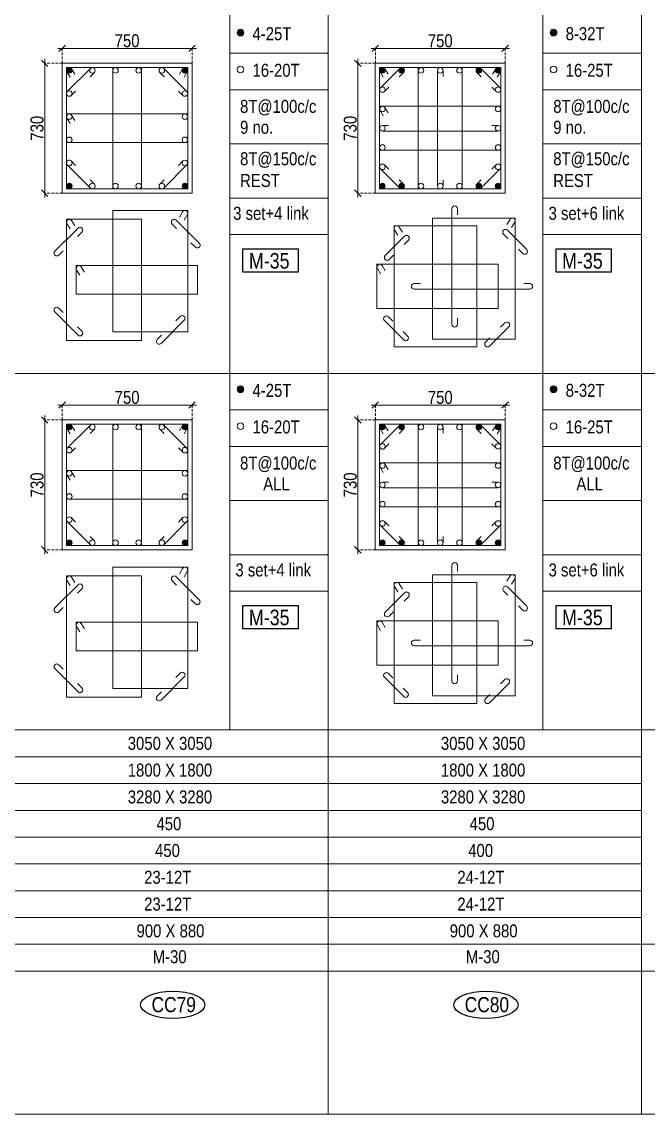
# Model space of a CAD drawing. Header units: millimetres. Extents: x 1112055 to 3390982, y -148532 to 766891.
# Drawn here: x 2775579 to 2790046, y 574628 to 599864 of the extents above; entities that cross this region are included whole.
import ezdxf
from ezdxf.enums import TextEntityAlignment as Align

# ---------------------------------------------------------------- set-up
doc = ezdxf.new("R2010")
doc.units = ezdxf.units.MM
doc.header["$PDMODE"] = 35
doc.header["$PDSIZE"] = -25
doc.linetypes.add('DASHED2', pattern=[0.375, 0.25, -0.125])
doc.linetypes.add('Hidden', pattern=[9.525, 6.35, -3.175])
for name, color, linetype, lineweight in [('B COL. SIZE DIM', 220, 'Continuous', 25), ('B COLSCH', 204, 'Continuous', 20), ('B COLUMN', 1, 'Hidden', 9), ('B STEEL', 34, 'Continuous', 15)]:
    doc.layers.add(name, color=color, linetype=linetype, lineweight=lineweight)
doc.layers.add('B TEXT', color=7, linetype='Continuous')
doc.styles.add('dim inside', font='romans.shx', dxfattribs={"width": 0.8, "height": 125})
doc.styles.add('SWINC', font='swissc.ttf')
doc.dimstyles.new('dim inside', dxfattribs={"dimtxt": 125, "dimasz": 100, "dimexe": 0, "dimexo": 0, "dimgap": 10, "dimtad": 0, "dimdec": 0, "dimzin": 0, "dimdsep": 46, "dimtxsty": 'dim inside', "dimblk": 'SMALL', "dimcen": 0.09, "dimadec": 0, "dimazin": 0, "dimtfac": 1, "dimtdec": 0, "dimtofl": 0, "dimtmove": 0, "dimatfit": 3, "dimfxl": 1, "dimtolj": 1, "dimtzin": 0, "dimarcsym": 2})

# ---------------------------------------------------------------- blocks, each defined once
blk = doc.blocks.new('_Oblique')
at = {"color": 0, "linetype": 'ByBlock', "lineweight": -2}
blk.add_line((-0.5, -0.5), (0.5, 0.5), dxfattribs=at)
blk = doc.blocks.new('*D5507')
at = {"layer": 'B COL. SIZE DIM', "color": 250, "lineweight": 9, "ltscale": 250, "transparency": 16777216}
blk.add_line((2776410, 591011), (2779610, 591011), dxfattribs=at)
at = {"layer": 'B COL. SIZE DIM', "color": 250, "linetype": 'DASHED2', "lineweight": 9, "ltscale": 250, "transparency": 16777216}
for p, q in [((2776510, 590666), (2776510, 591011)), ((2779510, 590666), (2779510, 591011))]:
    blk.add_line(p, q, dxfattribs=at)
at = {"layer": 'Defpoints', "color": 0, "lineweight": 40, "transparency": 16777216}
for p in [(2779510, 591011), (2776510, 590666), (2779510, 590666)]:
    blk.add_point(p, dxfattribs=at)
at = {"layer": 'B COL. SIZE DIM', "color": 250, "lineweight": 9, "transparency": 16777216, "xscale": 150, "yscale": 150, "zscale": 150, "rotation": 180}
blk.add_blockref('_Oblique', (2776510, 591011), dxfattribs=at)
at = {"layer": 'B COL. SIZE DIM', "color": 250, "lineweight": 9, "transparency": 16777216, "xscale": 150, "yscale": 150, "zscale": 150}
blk.add_blockref('_Oblique', (2779510, 591011), dxfattribs=at)
at = {"layer": 'B COL. SIZE DIM', "color": 6, "transparency": 16777216, "insert": (2778010, 591186), "char_height": 300, "attachment_point": 5, "style": 'SWINC'}
blk.add_mtext('\\A1;750', dxfattribs=at)
blk = doc.blocks.new('*D5508')
at = {"layer": 'B COL. SIZE DIM', "color": 250, "lineweight": 9, "ltscale": 250, "transparency": 16777216}
blk.add_line((2776106, 590766), (2776106, 587566), dxfattribs=at)
at = {"layer": 'B COL. SIZE DIM', "color": 250, "linetype": 'DASHED2', "lineweight": 9, "ltscale": 250, "transparency": 16777216}
for p, q in [((2776510, 590666), (2776106, 590666)), ((2776510, 587666), (2776106, 587666))]:
    blk.add_line(p, q, dxfattribs=at)
at = {"layer": 'Defpoints', "color": 0, "lineweight": 40, "transparency": 16777216}
for p in [(2776510, 590666), (2776106, 587666), (2776510, 587666)]:
    blk.add_point(p, dxfattribs=at)
at = {"layer": 'B COL. SIZE DIM', "color": 250, "lineweight": 9, "transparency": 16777216, "xscale": 150, "yscale": 150, "zscale": 150}
for p, rotation in [((2776106, 590666), 90), ((2776106, 587666), 270)]:
    blk.add_blockref('_Oblique', p, dxfattribs=dict(at, rotation=rotation))
at = {"layer": 'B COL. SIZE DIM', "color": 6, "transparency": 16777216, "insert": (2775931, 589166), "char_height": 300, "attachment_point": 5, "rotation": 90, "style": 'SWINC'}
blk.add_mtext('\\A1;730', dxfattribs=at)
blk = doc.blocks.new('*D5509')
at = {"layer": 'B COL. SIZE DIM', "color": 250, "lineweight": 9, "ltscale": 250, "transparency": 16777216}
blk.add_line((2776410, 599251), (2779610, 599251), dxfattribs=at)
at = {"layer": 'B COL. SIZE DIM', "color": 250, "linetype": 'DASHED2', "lineweight": 9, "ltscale": 250, "transparency": 16777216}
for p, q in [((2776510, 598906), (2776510, 599251)), ((2779510, 598906), (2779510, 599251))]:
    blk.add_line(p, q, dxfattribs=at)
at = {"layer": 'Defpoints', "color": 0, "lineweight": 40, "transparency": 16777216}
for p in [(2779510, 599251), (2776510, 598906), (2779510, 598906)]:
    blk.add_point(p, dxfattribs=at)
at = {"layer": 'B COL. SIZE DIM', "color": 250, "lineweight": 9, "transparency": 16777216, "xscale": 150, "yscale": 150, "zscale": 150, "rotation": 180}
blk.add_blockref('_Oblique', (2776510, 599251), dxfattribs=at)
at = {"layer": 'B COL. SIZE DIM', "color": 250, "lineweight": 9, "transparency": 16777216, "xscale": 150, "yscale": 150, "zscale": 150}
blk.add_blockref('_Oblique', (2779510, 599251), dxfattribs=at)
at = {"layer": 'B COL. SIZE DIM', "color": 6, "transparency": 16777216, "insert": (2778010, 599426), "char_height": 300, "attachment_point": 5, "style": 'SWINC'}
blk.add_mtext('\\A1;750', dxfattribs=at)
blk = doc.blocks.new('*D5510')
at = {"layer": 'B COL. SIZE DIM', "color": 250, "lineweight": 9, "ltscale": 250, "transparency": 16777216}
blk.add_line((2776106, 599006), (2776106, 595806), dxfattribs=at)
at = {"layer": 'B COL. SIZE DIM', "color": 250, "linetype": 'DASHED2', "lineweight": 9, "ltscale": 250, "transparency": 16777216}
for p, q in [((2776510, 598906), (2776106, 598906)), ((2776510, 595906), (2776106, 595906))]:
    blk.add_line(p, q, dxfattribs=at)
at = {"layer": 'Defpoints', "color": 0, "lineweight": 40, "transparency": 16777216}
for p in [(2776510, 598906), (2776106, 595906), (2776510, 595906)]:
    blk.add_point(p, dxfattribs=at)
at = {"layer": 'B COL. SIZE DIM', "color": 250, "lineweight": 9, "transparency": 16777216, "xscale": 150, "yscale": 150, "zscale": 150}
for p, rotation in [((2776106, 598906), 90), ((2776106, 595906), 270)]:
    blk.add_blockref('_Oblique', p, dxfattribs=dict(at, rotation=rotation))
at = {"layer": 'B COL. SIZE DIM', "color": 6, "transparency": 16777216, "insert": (2775931, 597406), "char_height": 300, "attachment_point": 5, "rotation": 90, "style": 'SWINC'}
blk.add_mtext('\\A1;730', dxfattribs=at)
blk = doc.blocks.new('*D5519')
at = {"layer": 'B COL. SIZE DIM', "color": 250, "lineweight": 9, "ltscale": 250, "transparency": 16777216}
blk.add_line((2783644, 591011), (2786844, 591011), dxfattribs=at)
at = {"layer": 'B COL. SIZE DIM', "color": 250, "linetype": 'DASHED2', "lineweight": 9, "ltscale": 250, "transparency": 16777216}
for p, q in [((2783744, 590666), (2783744, 591011)), ((2786744, 590666), (2786744, 591011))]:
    blk.add_line(p, q, dxfattribs=at)
at = {"layer": 'Defpoints', "color": 0, "lineweight": 40, "transparency": 16777216}
for p in [(2786744, 591011), (2783744, 590666), (2786744, 590666)]:
    blk.add_point(p, dxfattribs=at)
at = {"layer": 'B COL. SIZE DIM', "color": 250, "lineweight": 9, "transparency": 16777216, "xscale": 150, "yscale": 150, "zscale": 150, "rotation": 180}
blk.add_blockref('_Oblique', (2783744, 591011), dxfattribs=at)
at = {"layer": 'B COL. SIZE DIM', "color": 250, "lineweight": 9, "transparency": 16777216, "xscale": 150, "yscale": 150, "zscale": 150}
blk.add_blockref('_Oblique', (2786744, 591011), dxfattribs=at)
at = {"layer": 'B COL. SIZE DIM', "color": 6, "transparency": 16777216, "insert": (2785244, 591186), "char_height": 300, "attachment_point": 5, "style": 'SWINC'}
blk.add_mtext('\\A1;750', dxfattribs=at)
blk = doc.blocks.new('*D5520')
at = {"layer": 'B COL. SIZE DIM', "color": 250, "lineweight": 9, "ltscale": 250, "transparency": 16777216}
blk.add_line((2783340, 590766), (2783340, 587566), dxfattribs=at)
at = {"layer": 'B COL. SIZE DIM', "color": 250, "linetype": 'DASHED2', "lineweight": 9, "ltscale": 250, "transparency": 16777216}
for p, q in [((2783744, 590666), (2783340, 590666)), ((2783744, 587666), (2783340, 587666))]:
    blk.add_line(p, q, dxfattribs=at)
at = {"layer": 'Defpoints', "color": 0, "lineweight": 40, "transparency": 16777216}
for p in [(2783744, 590666), (2783340, 587666), (2783744, 587666)]:
    blk.add_point(p, dxfattribs=at)
at = {"layer": 'B COL. SIZE DIM', "color": 250, "lineweight": 9, "transparency": 16777216, "xscale": 150, "yscale": 150, "zscale": 150}
for p, rotation in [((2783340, 590666), 90), ((2783340, 587666), 270)]:
    blk.add_blockref('_Oblique', p, dxfattribs=dict(at, rotation=rotation))
at = {"layer": 'B COL. SIZE DIM', "color": 6, "transparency": 16777216, "insert": (2783165, 589166), "char_height": 300, "attachment_point": 5, "rotation": 90, "style": 'SWINC'}
blk.add_mtext('\\A1;730', dxfattribs=at)
blk = doc.blocks.new('*D5521')
at = {"layer": 'B COL. SIZE DIM', "color": 250, "lineweight": 9, "ltscale": 250, "transparency": 16777216}
blk.add_line((2783644, 599251), (2786844, 599251), dxfattribs=at)
at = {"layer": 'B COL. SIZE DIM', "color": 250, "linetype": 'DASHED2', "lineweight": 9, "ltscale": 250, "transparency": 16777216}
for p, q in [((2783744, 598906), (2783744, 599251)), ((2786744, 598906), (2786744, 599251))]:
    blk.add_line(p, q, dxfattribs=at)
at = {"layer": 'Defpoints', "color": 0, "lineweight": 40, "transparency": 16777216}
for p in [(2786744, 599251), (2783744, 598906), (2786744, 598906)]:
    blk.add_point(p, dxfattribs=at)
at = {"layer": 'B COL. SIZE DIM', "color": 250, "lineweight": 9, "transparency": 16777216, "xscale": 150, "yscale": 150, "zscale": 150, "rotation": 180}
blk.add_blockref('_Oblique', (2783744, 599251), dxfattribs=at)
at = {"layer": 'B COL. SIZE DIM', "color": 250, "lineweight": 9, "transparency": 16777216, "xscale": 150, "yscale": 150, "zscale": 150}
blk.add_blockref('_Oblique', (2786744, 599251), dxfattribs=at)
at = {"layer": 'B COL. SIZE DIM', "color": 6, "transparency": 16777216, "insert": (2785244, 599426), "char_height": 300, "attachment_point": 5, "style": 'SWINC'}
blk.add_mtext('\\A1;750', dxfattribs=at)
blk = doc.blocks.new('*D5522')
at = {"layer": 'B COL. SIZE DIM', "color": 250, "lineweight": 9, "ltscale": 250, "transparency": 16777216}
blk.add_line((2783340, 599006), (2783340, 595806), dxfattribs=at)
at = {"layer": 'B COL. SIZE DIM', "color": 250, "linetype": 'DASHED2', "lineweight": 9, "ltscale": 250, "transparency": 16777216}
for p, q in [((2783744, 598906), (2783340, 598906)), ((2783744, 595906), (2783340, 595906))]:
    blk.add_line(p, q, dxfattribs=at)
at = {"layer": 'Defpoints', "color": 0, "lineweight": 40, "transparency": 16777216}
for p in [(2783744, 598906), (2783340, 595906), (2783744, 595906)]:
    blk.add_point(p, dxfattribs=at)
at = {"layer": 'B COL. SIZE DIM', "color": 250, "lineweight": 9, "transparency": 16777216, "xscale": 150, "yscale": 150, "zscale": 150}
for p, rotation in [((2783340, 598906), 90), ((2783340, 595906), 270)]:
    blk.add_blockref('_Oblique', p, dxfattribs=dict(at, rotation=rotation))
at = {"layer": 'B COL. SIZE DIM', "color": 6, "transparency": 16777216, "insert": (2783165, 597406), "char_height": 300, "attachment_point": 5, "rotation": 90, "style": 'SWINC'}
blk.add_mtext('\\A1;730', dxfattribs=at)

msp = doc.modelspace()

# ---------------------------------------------------------------- hatches: boundary and pattern name
at = {"layer": 'B STEEL', "lineweight": 9, "ltscale": 0.5}
h = msp.add_hatch(color=34, dxfattribs=at)
edge = h.paths.add_edge_path()
edge.add_arc((2780628.5, 599614.8), 76.8, 0, 360)
h = msp.add_hatch(color=34, dxfattribs=at)
edge = h.paths.add_edge_path()
edge.add_arc((2787862, 599614.8), 76.8, 0, 360)
h = msp.add_hatch(color=34, dxfattribs=at)
edge = h.paths.add_edge_path()
edge.add_arc((2776674.1, 598741.7), 64, 0, 360)
h = msp.add_hatch(color=34, dxfattribs=at)
edge = h.paths.add_edge_path()
edge.add_arc((2779346.1, 598741.7), 64, 180, 540, ccw=False)
h = msp.add_hatch(color=34, dxfattribs=at)
edge = h.paths.add_edge_path()
edge.add_arc((2783907.6, 598741.7), 64, 0, 360)
at = {"layer": 'B STEEL'}
h = msp.add_hatch(color=34, dxfattribs=at)
edge = h.paths.add_edge_path()
edge.add_arc((2784353, 598741.7), 64, 0, 360)
h = msp.add_hatch(color=34, dxfattribs=at)
edge = h.paths.add_edge_path()
edge.add_arc((2786134.3, 598741.7), 64, 0, 360)
at = {"layer": 'B STEEL', "lineweight": 9, "ltscale": 0.5}
h = msp.add_hatch(color=34, dxfattribs=at)
edge = h.paths.add_edge_path()
edge.add_arc((2786579.6, 598741.7), 64, 180, 540, ccw=False)
h = msp.add_hatch(color=34, dxfattribs=at)
edge = h.paths.add_edge_path()
edge.add_arc((2776674.1, 596069.7), 64, 0, 360, ccw=False)
h = msp.add_hatch(color=34, dxfattribs=at)
edge = h.paths.add_edge_path()
edge.add_arc((2779346.1, 596069.7), 64, -180, 180)
h = msp.add_hatch(color=34, dxfattribs=at)
edge = h.paths.add_edge_path()
edge.add_arc((2783907.6, 596069.7), 64, 0, 360, ccw=False)
at = {"layer": 'B STEEL'}
h = msp.add_hatch(color=34, dxfattribs=at)
edge = h.paths.add_edge_path()
edge.add_arc((2784353, 596069.7), 64, 0, 360)
h = msp.add_hatch(color=34, dxfattribs=at)
edge = h.paths.add_edge_path()
edge.add_arc((2786134.3, 596069.7), 64, 0, 360)
at = {"layer": 'B STEEL', "lineweight": 9, "ltscale": 0.5}
h = msp.add_hatch(color=34, dxfattribs=at)
edge = h.paths.add_edge_path()
edge.add_arc((2786579.6, 596069.7), 64, -180, 180)
h = msp.add_hatch(color=34, dxfattribs=at)
edge = h.paths.add_edge_path()
edge.add_arc((2780628.5, 591375), 76.8, 0, 360)
h = msp.add_hatch(color=34, dxfattribs=at)
edge = h.paths.add_edge_path()
edge.add_arc((2787862, 591375), 76.8, 0, 360)
h = msp.add_hatch(color=34, dxfattribs=at)
edge = h.paths.add_edge_path()
edge.add_arc((2776674.1, 590501.8), 64, 0, 360)
h = msp.add_hatch(color=34, dxfattribs=at)
edge = h.paths.add_edge_path()
edge.add_arc((2779346.1, 590501.8), 64, 180, 540, ccw=False)
h = msp.add_hatch(color=34, dxfattribs=at)
edge = h.paths.add_edge_path()
edge.add_arc((2783907.6, 590501.8), 64, 0, 360)
at = {"layer": 'B STEEL'}
h = msp.add_hatch(color=34, dxfattribs=at)
edge = h.paths.add_edge_path()
edge.add_arc((2784353, 590501.8), 64, 0, 360)
h = msp.add_hatch(color=34, dxfattribs=at)
edge = h.paths.add_edge_path()
edge.add_arc((2786134.3, 590501.8), 64, 0, 360)
at = {"layer": 'B STEEL', "lineweight": 9, "ltscale": 0.5}
h = msp.add_hatch(color=34, dxfattribs=at)
edge = h.paths.add_edge_path()
edge.add_arc((2786579.6, 590501.8), 64, 180, 540, ccw=False)
h = msp.add_hatch(color=34, dxfattribs=at)
edge = h.paths.add_edge_path()
edge.add_arc((2776674.1, 587829.9), 64, 0, 360, ccw=False)
h = msp.add_hatch(color=34, dxfattribs=at)
edge = h.paths.add_edge_path()
edge.add_arc((2779346.1, 587829.9), 64, -180, 180)
h = msp.add_hatch(color=34, dxfattribs=at)
edge = h.paths.add_edge_path()
edge.add_arc((2783907.6, 587829.9), 64, 0, 360, ccw=False)
at = {"layer": 'B STEEL'}
h = msp.add_hatch(color=34, dxfattribs=at)
edge = h.paths.add_edge_path()
edge.add_arc((2784353, 587829.9), 64, 0, 360)
h = msp.add_hatch(color=34, dxfattribs=at)
edge = h.paths.add_edge_path()
edge.add_arc((2786134.3, 587829.9), 64, 0, 360)
at = {"layer": 'B STEEL', "lineweight": 9, "ltscale": 0.5}
h = msp.add_hatch(color=34, dxfattribs=at)
edge = h.paths.add_edge_path()
edge.add_arc((2786579.6, 587829.9), 64, -180, 180)

# ---------------------------------------------------------------- linework, layer by layer
at = {"layer": 'B COLSCH', "color": 250, "lineweight": 0}
for p, q in [((2782656.6, 649422.2), (2782656.6, 574628.3)), ((2789890.1, 649422.2), (2789890.1, 574628.3)), ((2780382.2, 641182.4), (2780382.2, 583503.5)), ((2787615.7, 641182.4), (2787615.7, 583503.5)), ((2780382.2, 599138.2), (2782656.6, 599138.2)), ((2787615.7, 599138.2), (2789890.1, 599138.2)), ((2780382.2, 598293.2), (2782656.6, 598293.2)), ((2787615.7, 598293.2), (2789890.1, 598293.2)), ((2780382.2, 597043.4), (2782656.6, 597043.4)), ((2787615.7, 597043.4), (2789890.1, 597043.4)), ((2780382.2, 595793.6), (2782656.6, 595793.6)), ((2787615.7, 595793.6), (2789890.1, 595793.6)), ((2780382.2, 594948.6), (2782656.6, 594948.6)), ((2787615.7, 594948.6), (2789890.1, 594948.6)), ((2686433.2, 591743.3), (2815548.4, 591743.3)), ((2780382.2, 590898.3), (2782656.6, 590898.3)), ((2787615.7, 590898.3), (2789890.1, 590898.3)), ((2780382.2, 590053.3), (2782656.6, 590053.3)), ((2787615.7, 590053.3), (2789890.1, 590053.3)), ((2780382.2, 588803.5), (2782656.6, 588803.5)), ((2787615.7, 588803.5), (2789890.1, 588803.5)), ((2780382.2, 587553.8), (2782656.6, 587553.8)), ((2787615.7, 587553.8), (2789890.1, 587553.8)), ((2780382.2, 586708.8), (2782656.6, 586708.8)), ((2787615.7, 586708.8), (2789890.1, 586708.8)), ((2686433.2, 583503.5), (2815548.4, 583503.5)), ((2748287, 582884.6), (2789890.1, 582884.6)), ((2748287, 582265.7), (2789890.1, 582265.7)), ((2748287, 581646.9), (2789890.1, 581646.9)), ((2748287, 581028), (2789890.1, 581028)), ((2748287, 580409.1), (2789890.1, 580409.1)), ((2748287, 579790.3), (2789890.1, 579790.3)), ((2748287, 579171.4), (2789890.1, 579171.4)), ((2686433.2, 578552.6), (2815548.4, 578552.6)), ((2686433.2, 577933.7), (2815548.4, 577933.7)), ((2686433.2, 574628.3), (2815548.4, 574628.3))]:
    msp.add_line(p, q, dxfattribs=at)
at = {"layer": 'B COLUMN', "color": 1, "linetype": 'ByBlock', "lineweight": 20}
for points in [[(2776510.1, 595905.7), (2779510.1, 595905.7), (2779510.1, 598905.7), (2776510.1, 598905.7)], [(2783743.6, 595905.7), (2786743.6, 595905.7), (2786743.6, 598905.7), (2783743.6, 598905.7)], [(2776510.1, 587665.8), (2779510.1, 587665.8), (2779510.1, 590665.8), (2776510.1, 590665.8)], [(2783743.6, 587665.8), (2786743.6, 587665.8), (2786743.6, 590665.8), (2783743.6, 590665.8)]]:
    msp.add_lwpolyline(points, close=True, dxfattribs=at)
at = {"layer": 'B STEEL', "color": 34, "lineweight": 9, "ltscale": 0.5}
for points in [[(2776610.1, 596005.7), (2778341.3, 596005.7), (2778341.3, 598805.7), (2776610.1, 598805.7)], [(2779410.1, 596005.7), (2777678.9, 596005.7), (2777678.9, 598805.7), (2779410.1, 598805.7)], [(2783843.6, 596005.7), (2785753, 596005.7), (2785753, 598805.7), (2783843.6, 598805.7)], [(2786643.6, 596005.7), (2784734.3, 596005.7), (2784734.3, 598805.7), (2786643.6, 598805.7)], [(2783843.6, 597915), (2786643.6, 597915), (2786643.6, 596896.3), (2783843.6, 596896.3)], [(2776610.1, 597736.9), (2779410.1, 597736.9), (2779410.1, 597074.5), (2776610.1, 597074.5)], [(2779410.1, 592704.5), (2777678.9, 592704.5), (2777678.9, 595504.5), (2779410.1, 595504.5)], [(2786977.1, 592531.7), (2785067.7, 592531.7), (2785067.7, 595331.7), (2786977.1, 595331.7)], [(2776610.1, 592502.1), (2778341.3, 592502.1), (2778341.3, 595302.1), (2776610.1, 595302.1)], [(2784177.1, 592353.1), (2786086.4, 592353.1), (2786086.4, 595153.1), (2784177.1, 595153.1)], [(2776833.2, 594233.3), (2779633.2, 594233.3), (2779633.2, 593570.9), (2776833.2, 593570.9)], [(2783780.7, 594262.5), (2786580.7, 594262.5), (2786580.7, 593243.8), (2783780.7, 593243.8)], [(2776610.1, 587765.8), (2778341.3, 587765.8), (2778341.3, 590565.8), (2776610.1, 590565.8)], [(2779410.1, 587765.8), (2777678.9, 587765.8), (2777678.9, 590565.8), (2779410.1, 590565.8)], [(2783843.6, 587765.8), (2785753, 587765.8), (2785753, 590565.8), (2783843.6, 590565.8)], [(2786643.6, 587765.8), (2784734.3, 587765.8), (2784734.3, 590565.8), (2786643.6, 590565.8)], [(2783843.6, 589675.2), (2786643.6, 589675.2), (2786643.6, 588656.5), (2783843.6, 588656.5)], [(2776610.1, 589497), (2779410.1, 589497), (2779410.1, 588834.6), (2776610.1, 588834.6)], [(2779410.1, 584464.6), (2777678.9, 584464.6), (2777678.9, 587264.6), (2779410.1, 587264.6)], [(2776610.1, 584262.3), (2778341.3, 584262.3), (2778341.3, 587062.3), (2776610.1, 587062.3)], [(2786977.1, 584291.8), (2785067.7, 584291.8), (2785067.7, 587091.8), (2786977.1, 587091.8)], [(2784177.1, 584113.3), (2786086.4, 584113.3), (2786086.4, 586913.3), (2784177.1, 586913.3)], [(2776833.2, 585993.5), (2779633.2, 585993.5), (2779633.2, 585331), (2776833.2, 585331)], [(2783780.7, 586022.6), (2786580.7, 586022.6), (2786580.7, 585003.9), (2783780.7, 585003.9)]]:
    msp.add_lwpolyline(points, close=True, dxfattribs=at)
for points in [[(2776694.3, 598586.6), (2776619.6, 598708.1, -1), (2776728.6, 598775.2), (2776803.4, 598653.7)], [(2776820.2, 598262.9), (2776719.4, 598162, -1), (2776628.8, 598252.5), (2777163.2, 598786.9, -1), (2777253.8, 598696.4), (2777152.9, 598595.5)], [(2779199.9, 598262.9), (2779300.8, 598162, 1), (2779391.3, 598252.5), (2778856.9, 598786.9, 1), (2778766.4, 598696.4), (2778867.3, 598595.5)], [(2779325.8, 598586.6), (2779400.6, 598708.1, 1), (2779291.5, 598775.2), (2779216.8, 598653.7)], [(2783927.9, 598586.6), (2783853.1, 598708.1, -1), (2783962.2, 598775.2), (2784036.9, 598653.7)], [(2784053.8, 598351.9), (2783952.9, 598251.1, -1), (2783862.4, 598341.6), (2784307.7, 598786.9, -1), (2784398.2, 598696.4), (2784297.4, 598595.5)], [(2785307.6, 596212.3), (2785307.6, 596069.7, -1), (2785179.6, 596069.7), (2785179.6, 598741.7, -1), (2785307.6, 598741.7), (2785307.6, 598599)], [(2786433.5, 598351.9), (2786534.3, 598251.1, 1), (2786624.9, 598341.6), (2786179.5, 598786.9, 1), (2786089, 598696.4), (2786189.9, 598595.5)], [(2786559.4, 598586.6), (2786634.1, 598708.1, 1), (2786525.1, 598775.2), (2786450.3, 598653.7)], [(2783927.9, 597696), (2783853.1, 597817.4, -1), (2783962.2, 597884.6), (2784036.9, 597763.1)], [(2776694.3, 597517.8), (2776619.6, 597639.3, -1), (2776728.6, 597706.4), (2776803.4, 597584.9)], [(2786437, 597469.7), (2786579.6, 597469.7, -1), (2786579.6, 597341.7), (2783907.6, 597341.7, -1), (2783907.6, 597469.7), (2784050.3, 597469.7)], [(2776820.2, 596548.5), (2776719.4, 596649.4, 1), (2776628.8, 596558.8), (2777163.2, 596024.4, 1), (2777253.8, 596115), (2777152.9, 596215.8)], [(2779199.9, 596548.5), (2779300.8, 596649.4, -1), (2779391.3, 596558.8), (2778856.9, 596024.4, -1), (2778766.4, 596115), (2778867.3, 596215.8)], [(2784053.8, 596459.4), (2783952.9, 596560.3, 1), (2783862.4, 596469.8), (2784307.7, 596024.4, 1), (2784398.2, 596115), (2784297.4, 596215.8)], [(2786433.5, 596459.4), (2786534.3, 596560.3, -1), (2786624.9, 596469.8), (2786179.5, 596024.4, -1), (2786089, 596115), (2786189.9, 596215.8)], [(2785641.1, 593018.3), (2785641.1, 592875.7, -1), (2785513, 592875.7), (2785513, 595547.6, -1), (2785641.1, 595547.6), (2785641.1, 595405)], [(2779325.8, 595285.4), (2779400.6, 595406.9, 1), (2779291.5, 595474), (2779216.8, 595352.5)], [(2786892.8, 595112.6), (2786967.6, 595234.1, 1), (2786858.5, 595301.2), (2786783.7, 595179.7)], [(2776534.3, 594574.7), (2776433.4, 594473.8, -1), (2776342.9, 594564.4), (2776877.3, 595098.8, -1), (2776967.8, 595008.2), (2776866.9, 594907.4)], [(2776694.3, 595083), (2776619.6, 595204.5, -1), (2776728.6, 595271.6), (2776803.4, 595150.2)], [(2779485.9, 594759.3), (2779586.7, 594658.4, 1), (2779677.3, 594749), (2779142.9, 595283.3, 1), (2779052.3, 595192.8), (2779153.2, 595091.9)], [(2784261.3, 594934.1), (2784186.6, 595055.5, -1), (2784295.6, 595122.7), (2784370.4, 595001.2)], [(2787048.4, 594614.9), (2787149.3, 594514.1, 1), (2787239.8, 594604.6), (2786794.5, 595049.9, 1), (2786704, 594959.4), (2786804.9, 594858.5)], [(2784164.5, 594476.7), (2784063.7, 594375.8, -1), (2783973.1, 594466.4), (2784418.5, 594911.7, -1), (2784509, 594821.2), (2784408.1, 594720.3)], [(2776917.5, 594014.3), (2776842.7, 594135.7, -1), (2776951.8, 594202.9), (2777026.5, 594081.4)], [(2783865, 594043.4), (2783790.2, 594164.9, -1), (2783899.3, 594232), (2783974, 594110.5)], [(2787171.2, 593817.1), (2787313.8, 593817.1, -1), (2787313.8, 593689.1), (2784641.8, 593689.1, -1), (2784641.8, 593817.1), (2784784.5, 593817.1)], [(2776534.3, 593150.4), (2776433.4, 593251.3, 1), (2776342.9, 593160.7), (2776877.3, 592626.4, 1), (2776967.8, 592716.9), (2776866.9, 592817.8)], [(2779138.4, 592959.3), (2779239.3, 593060.2, -1), (2779329.8, 592969.6), (2778795.4, 592435.2, -1), (2778704.9, 592525.8), (2778805.8, 592626.6)], [(2784145.8, 592950.4), (2784044.9, 593051.2, 1), (2783954.4, 592960.7), (2784399.7, 592515.4, 1), (2784490.3, 592605.9), (2784389.4, 592706.8)], [(2786633.8, 592806.9), (2786734.6, 592907.7, -1), (2786825.2, 592817.2), (2786379.8, 592371.9, -1), (2786289.3, 592462.4), (2786390.2, 592563.3)], [(2776694.3, 590346.8), (2776619.6, 590468.3, -1), (2776728.6, 590535.4), (2776803.4, 590413.9)], [(2776820.2, 590023), (2776719.4, 589922.2, -1), (2776628.8, 590012.7), (2777163.2, 590547.1, -1), (2777253.8, 590456.5), (2777152.9, 590355.7)], [(2779199.9, 590023), (2779300.8, 589922.2, 1), (2779391.3, 590012.7), (2778856.9, 590547.1, 1), (2778766.4, 590456.5), (2778867.3, 590355.7)], [(2779325.8, 590346.8), (2779400.6, 590468.3, 1), (2779291.5, 590535.4), (2779216.8, 590413.9)], [(2783927.9, 590346.8), (2783853.1, 590468.3, -1), (2783962.2, 590535.4), (2784036.9, 590413.9)], [(2784053.8, 590112.1), (2783952.9, 590011.2, -1), (2783862.4, 590101.8), (2784307.7, 590547.1, -1), (2784398.2, 590456.5), (2784297.4, 590355.7)], [(2785307.6, 587972.5), (2785307.6, 587829.9, -1), (2785179.6, 587829.9), (2785179.6, 590501.8, -1), (2785307.6, 590501.8), (2785307.6, 590359.2)], [(2786433.5, 590112.1), (2786534.3, 590011.2, 1), (2786624.9, 590101.8), (2786179.5, 590547.1, 1), (2786089, 590456.5), (2786189.9, 590355.7)], [(2786559.4, 590346.8), (2786634.1, 590468.3, 1), (2786525.1, 590535.4), (2786450.3, 590413.9)], [(2783927.9, 589456.1), (2783853.1, 589577.6, -1), (2783962.2, 589644.7), (2784036.9, 589523.2)], [(2776694.3, 589278), (2776619.6, 589399.5, -1), (2776728.6, 589466.6), (2776803.4, 589345.1)], [(2786437, 589229.9), (2786579.6, 589229.9, -1), (2786579.6, 589101.8), (2783907.6, 589101.8, -1), (2783907.6, 589229.9), (2784050.3, 589229.9)], [(2776820.2, 588308.6), (2776719.4, 588409.5, 1), (2776628.8, 588319), (2777163.2, 587784.6, 1), (2777253.8, 587875.1), (2777152.9, 587976)], [(2779199.9, 588308.6), (2779300.8, 588409.5, -1), (2779391.3, 588319), (2778856.9, 587784.6, -1), (2778766.4, 587875.1), (2778867.3, 587976)], [(2784053.8, 588219.6), (2783952.9, 588320.4, 1), (2783862.4, 588229.9), (2784307.7, 587784.6, 1), (2784398.2, 587875.1), (2784297.4, 587976)], [(2786433.5, 588219.6), (2786534.3, 588320.4, -1), (2786624.9, 588229.9), (2786179.5, 587784.6, -1), (2786089, 587875.1), (2786189.9, 587976)], [(2779325.8, 587045.6), (2779400.6, 587167.1, 1), (2779291.5, 587234.2), (2779216.8, 587112.7)], [(2785641.1, 584778.5), (2785641.1, 584635.8, -1), (2785513, 584635.8), (2785513, 587307.8, -1), (2785641.1, 587307.8), (2785641.1, 587165.2)], [(2776694.3, 586843.2), (2776619.6, 586964.7, -1), (2776728.6, 587031.8), (2776803.4, 586910.3)], [(2779485.9, 586519.4), (2779586.7, 586418.6, 1), (2779677.3, 586509.1), (2779142.9, 587043.5, 1), (2779052.3, 586953), (2779153.2, 586852.1)], [(2786892.8, 586872.8), (2786967.6, 586994.3, 1), (2786858.5, 587061.4), (2786783.7, 586939.9)], [(2776534.3, 586334.9), (2776433.4, 586234, -1), (2776342.9, 586324.5), (2776877.3, 586858.9, -1), (2776967.8, 586768.4), (2776866.9, 586667.5)], [(2784261.3, 586694.2), (2784186.6, 586815.7, -1), (2784295.6, 586882.8), (2784370.4, 586761.3)], [(2787048.4, 586375.1), (2787149.3, 586274.2, 1), (2787239.8, 586364.8), (2786794.5, 586810.1, 1), (2786704, 586719.5), (2786804.9, 586618.7)], [(2784164.5, 586236.9), (2784063.7, 586136, -1), (2783973.1, 586226.5), (2784418.5, 586671.9, -1), (2784509, 586581.3), (2784408.1, 586480.5)], [(2776917.5, 585774.4), (2776842.7, 585895.9, -1), (2776951.8, 585963), (2777026.5, 585841.5)], [(2783865, 585803.6), (2783790.2, 585925, -1), (2783899.3, 585992.2), (2783974, 585870.7)], [(2787171.2, 585577.3), (2787313.8, 585577.3, -1), (2787313.8, 585449.3), (2784641.8, 585449.3, -1), (2784641.8, 585577.3), (2784784.5, 585577.3)], [(2776534.3, 584910.6), (2776433.4, 585011.4, 1), (2776342.9, 584920.9), (2776877.3, 584386.5, 1), (2776967.8, 584477), (2776866.9, 584577.9)], [(2779138.4, 584719.5), (2779239.3, 584820.3, -1), (2779329.8, 584729.8), (2778795.4, 584195.4, -1), (2778704.9, 584285.9), (2778805.8, 584386.8)], [(2784145.8, 584710.5), (2784044.9, 584811.4, 1), (2783954.4, 584720.9), (2784399.7, 584275.5, 1), (2784490.3, 584366.1), (2784389.4, 584466.9)], [(2786633.8, 584567), (2786734.6, 584667.9, -1), (2786825.2, 584577.4), (2786379.8, 584132, -1), (2786289.3, 584222.6), (2786390.2, 584323.4)]]:
    msp.add_lwpolyline(points, format="xyb", dxfattribs=at)
for centre, radius in [((2780628.5, 599614.8), 76.8), ((2787862, 599614.8), 76.8), ((2780628.5, 598764.6), 76.8), ((2787862, 598764.6), 76.8), ((2776674.1, 598741.7), 64), ((2777208.5, 598741.7), 64), ((2777742.9, 598741.7), 64), ((2778277.3, 598741.7), 64), ((2778811.7, 598741.7), 64), ((2779346.1, 598741.7), 64), ((2783907.6, 598741.7), 64), ((2784353, 598741.7), 64), ((2784798.3, 598741.7), 64), ((2785243.6, 598741.7), 64), ((2785689, 598741.7), 64), ((2786134.3, 598741.7), 64), ((2786579.6, 598741.7), 64), ((2783907.6, 598296.3), 64), ((2786579.6, 598296.3), 64), ((2776674.1, 598207.3), 64), ((2779346.1, 598207.3), 64), ((2783907.6, 597851), 64), ((2786579.6, 597851), 64), ((2776674.1, 597672.9), 64), ((2779346.1, 597672.9), 64), ((2783907.6, 597405.7), 64), ((2786579.6, 597405.7), 64), ((2776674.1, 597138.5), 64), ((2779346.1, 597138.5), 64), ((2783907.6, 596960.3), 64), ((2786579.6, 596960.3), 64), ((2776674.1, 596604.1), 64), ((2779346.1, 596604.1), 64), ((2783907.6, 596515), 64), ((2786579.6, 596515), 64), ((2776674.1, 596069.7), 64), ((2777208.5, 596069.7), 64), ((2777742.9, 596069.7), 64), ((2778277.3, 596069.7), 64), ((2778811.7, 596069.7), 64), ((2779346.1, 596069.7), 64), ((2783907.6, 596069.7), 64), ((2784353, 596069.7), 64), ((2784798.3, 596069.7), 64), ((2785243.6, 596069.7), 64), ((2785689, 596069.7), 64), ((2786134.3, 596069.7), 64), ((2786579.6, 596069.7), 64), ((2780628.5, 591375), 76.8), ((2787862, 591375), 76.8), ((2776674.1, 590501.8), 64), ((2777208.5, 590501.8), 64), ((2777742.9, 590501.8), 64), ((2778277.3, 590501.8), 64), ((2778811.7, 590501.8), 64), ((2779346.1, 590501.8), 64), ((2780628.5, 590524.7), 76.8), ((2783907.6, 590501.8), 64), ((2784353, 590501.8), 64), ((2784798.3, 590501.8), 64), ((2785243.6, 590501.8), 64), ((2785689, 590501.8), 64), ((2786134.3, 590501.8), 64), ((2786579.6, 590501.8), 64), ((2787862, 590524.7), 76.8), ((2776674.1, 589967.4), 64), ((2779346.1, 589967.4), 64), ((2783907.6, 590056.5), 64), ((2786579.6, 590056.5), 64), ((2783907.6, 589611.2), 64), ((2786579.6, 589611.2), 64), ((2776674.1, 589433), 64), ((2779346.1, 589433), 64), ((2783907.6, 589165.8), 64), ((2786579.6, 589165.8), 64), ((2776674.1, 588898.6), 64), ((2779346.1, 588898.6), 64), ((2783907.6, 588720.5), 64), ((2786579.6, 588720.5), 64), ((2776674.1, 588364.2), 64), ((2779346.1, 588364.2), 64), ((2783907.6, 588275.2), 64), ((2786579.6, 588275.2), 64), ((2776674.1, 587829.9), 64), ((2777208.5, 587829.9), 64), ((2777742.9, 587829.9), 64), ((2778277.3, 587829.9), 64), ((2778811.7, 587829.9), 64), ((2779346.1, 587829.9), 64), ((2783907.6, 587829.9), 64), ((2784353, 587829.9), 64), ((2784798.3, 587829.9), 64), ((2785243.6, 587829.9), 64), ((2785689, 587829.9), 64), ((2786134.3, 587829.9), 64), ((2786579.6, 587829.9), 64)]:
    msp.add_circle(centre, radius, dxfattribs=at)
at = {"layer": 'B TEXT', "color": 1}
for points in [[(2780685.8, 594619.6), (2781960.4, 594619.6), (2781960.4, 594081.6), (2780685.8, 594081.6)], [(2787919.4, 594619.6), (2789194, 594619.6), (2789194, 594081.6), (2787919.4, 594081.6)], [(2780685.8, 586379.7), (2781960.4, 586379.7), (2781960.4, 585841.8), (2780685.8, 585841.8)], [(2787919.4, 586379.7), (2789194, 586379.7), (2789194, 585841.8), (2787919.4, 585841.8)]]:
    msp.add_lwpolyline(points, close=True, dxfattribs=at)
at = {"layer": 'B TEXT', "color": 250}
for centre in [(2779064.9, 577155), (2786298.5, 577155)]:
    msp.add_ellipse(centre, major_axis=(743.4, 0), ratio=0.4237999, dxfattribs=at)

# ---------------------------------------------------------------- texts
at = {"layer": 'B TEXT', "style": 'SWINC'}
for s, p in [('4-25T', (2780907, 599440.3)), ('8-32T', (2788140.5, 599440.3)), ('16-20T', (2780907, 598595.3)), ('16-25T', (2788140.5, 598595.3)), ('8T@100c/c', (2780620, 597760.4)), ('8T@100c/c', (2787853.6, 597760.4)), ('9 no.', (2780620, 597278.7)), ('9 no.', (2787853.6, 597278.7)), ('8T@150c/c', (2780620, 596550.6)), ('8T@150c/c', (2787853.6, 596550.6)), ('REST', (2780620, 596048.2)), ('REST', (2787853.6, 596048.2)), ('3 set+4 link', (2780460.4, 595291.1)), ('3 set+6 link', (2787746.1, 595291.1)), ('4-25T', (2780907, 591200.4)), ('8-32T', (2788140.5, 591200.4)), ('16-20T', (2780907, 590355.4)), ('16-25T', (2788140.5, 590355.4)), ('8T@100c/c', (2780620, 589520.6)), ('8T@100c/c', (2787853.6, 589520.6)), ('ALL', (2781154.8, 589038.8)), ('ALL', (2788388.3, 589038.8)), ('3 set+4 link', (2780512.5, 587051.3)), ('3 set+6 link', (2787746.1, 587051.3))]:
    msp.add_text(s, height=300, dxfattribs=at).set_placement(p)
at = {"layer": 'B TEXT', "color": 1, "style": 'SWINC'}
for p in [(2780823.2, 594055.1), (2788056.7, 594055.1), (2780823.2, 585815.2), (2788056.7, 585815.2)]:
    msp.add_text('M-35', height=360, dxfattribs=at).set_placement(p, align=Align.BOTTOM_LEFT)
at = {"layer": 'B TEXT', "style": 'SWINC'}
for s, p in [('3050 X 3050', (2778025.4, 582955.4)), ('3050 X 3050', (2785258.9, 582955.4)), ('1800 X 1800', (2778025.4, 582336.5)), ('1800 X 1800', (2785258.9, 582336.5)), ('3280 X 3280', (2778025.4, 581717.6)), ('3280 X 3280', (2785258.9, 581717.6)), ('450', (2778689.3, 581098.8)), ('450', (2785922.8, 581098.8)), ('450', (2778656.2, 580479.9)), ('400', (2785889.7, 580479.9)), ('23-12T', (2778404, 579861)), ('24-12T', (2785637.5, 579861)), ('23-12T', (2778404, 579242.2)), ('24-12T', (2785637.5, 579242.2)), ('900 X 880', (2778228.9, 578623.3)), ('900 X 880', (2785462.4, 578623.3)), ('M-30', (2778601.8, 578026)), ('M-30', (2785835.3, 578026))]:
    msp.add_text(s, height=300, dxfattribs=at).set_placement(p, align=Align.BOTTOM_LEFT)
at = {"layer": 'B TEXT', "color": 6, "style": 'SWINC'}
for s, p in [('CC79', (2778574.9, 576983)), ('CC80', (2785808.4, 576983))]:
    msp.add_text(s, height=350, dxfattribs=at).set_placement(p)

# ---------------------------------------------------------------- dimensions: what is measured, and where the dimension line sits
at = {"layer": 'B COL. SIZE DIM', "color": 250, "ltscale": 250}
for base, p1, p2, picture, middle in [((2779510.1, 599250.6), (2776510.1, 598905.7), (2779510.1, 598905.7), '*D5509', (2778010.1, 599425.6)), ((2786743.6, 599250.6), (2783743.6, 598905.7), (2786743.6, 598905.7), '*D5521', (2785243.6, 599425.6)), ((2779510.1, 591010.8), (2776510.1, 590665.8), (2779510.1, 590665.8), '*D5507', (2778010.1, 591185.8)), ((2786743.6, 591010.8), (2783743.6, 590665.8), (2786743.6, 590665.8), '*D5519', (2785243.6, 591185.8))]:
    dim = msp.add_linear_dim(base=base, p1=p1, p2=p2, dimstyle='dim inside', override={"dimtxt": 300, "dimasz": 150, "dimgap": 25, "dimtad": 3, "dimlfac": 0.25, "dimtxsty": 'SWINC', "dimblk1": 'Oblique', "dimblk2": 'Oblique', "dimsah": 1, "dimdle": 100, "dimclrd": 250, "dimclre": 250, "dimclrt": 6, "dimfxl": 1000, "dimlwd": 9, "dimlwe": 9}, dxfattribs=at)
    dim.commit()
    dim.dimension.update_dxf_attribs({"geometry": picture, "text_midpoint": middle})
for base, p1, p2, picture, middle in [((2776106.2, 595905.7), (2776510.1, 598905.7), (2776510.1, 595905.7), '*D5510', (2775931.2, 597405.7)), ((2783339.7, 595905.7), (2783743.6, 598905.7), (2783743.6, 595905.7), '*D5522', (2783164.7, 597405.7)), ((2776106.2, 587665.8), (2776510.1, 590665.8), (2776510.1, 587665.8), '*D5508', (2775931.2, 589165.8)), ((2783339.7, 587665.8), (2783743.6, 590665.8), (2783743.6, 587665.8), '*D5520', (2783164.7, 589165.8))]:
    dim = msp.add_linear_dim(base=base, p1=p1, p2=p2, angle=90, text='730', dimstyle='dim inside', override={"dimtxt": 300, "dimasz": 150, "dimgap": 25, "dimtad": 3, "dimlfac": 0.25, "dimtxsty": 'SWINC', "dimblk1": 'Oblique', "dimblk2": 'Oblique', "dimsah": 1, "dimdle": 100, "dimclrd": 250, "dimclre": 250, "dimclrt": 6, "dimfxl": 1000, "dimlwd": 9, "dimlwe": 9}, dxfattribs=at)
    dim.commit()
    dim.dimension.update_dxf_attribs({"geometry": picture, "text_midpoint": middle})

doc.saveas('drawing.dxf')
